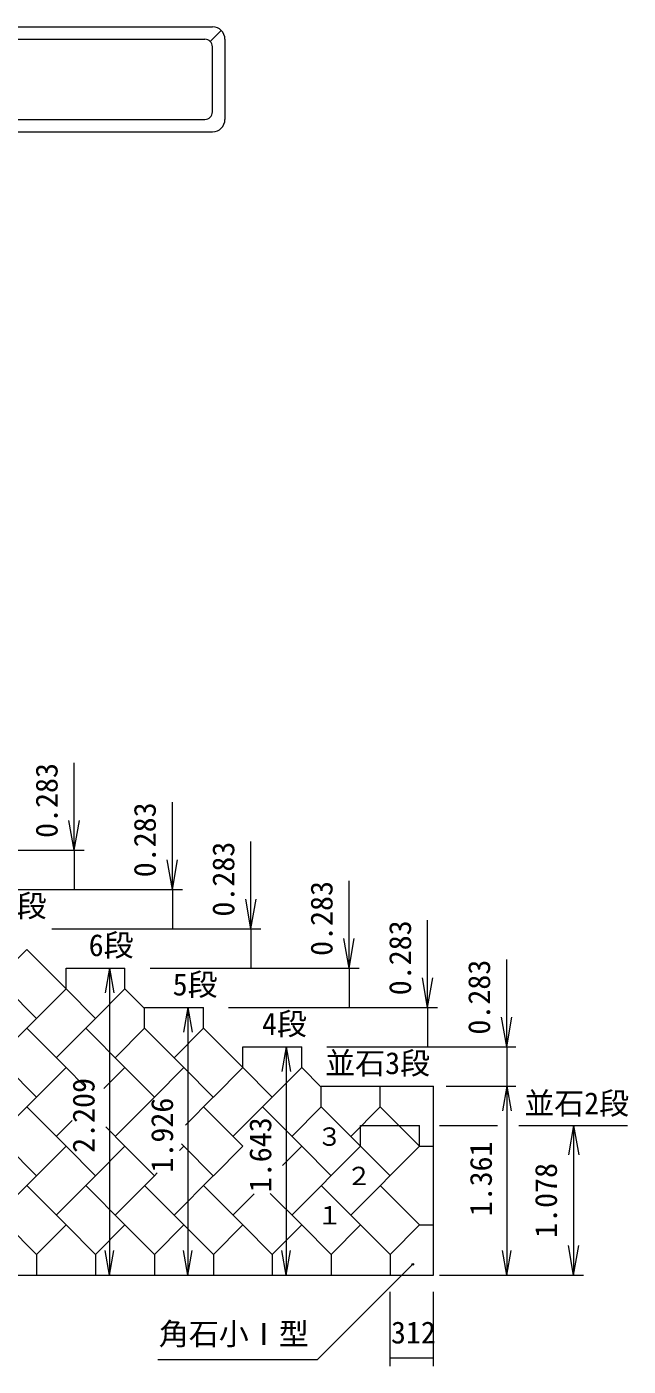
# Model space of a CAD drawing. Units: millimetres, scale not verified. Extents: x 5685 to 21727, y 2850 to 8063.
# Drawn here: x 12142 to 13345, y 5386 to 8063 of the extents above; entities that cross this region are included whole.
import ezdxf
from ezdxf.enums import TextEntityAlignment as Align

# ---------------------------------------------------------------- set-up
doc = ezdxf.new("R2010")
doc.units = ezdxf.units.MM
doc.header["$LTSCALE"] = 20
doc.layers.add('0_2', color=4, linetype='Continuous', lineweight=18)
doc.styles.add('ＭＳ ゴシック-5.0-0.0', font='')
doc.styles.get('ＭＳ ゴシック-5.0-0.0').set_extended_font_data('ＭＳ ゴシック-5.0-0.0')

msp = doc.modelspace()

# ---------------------------------------------------------------- linework, layer by layer
at = {"layer": '0_2'}
for p, q in [((10161.05, 8063.04), (12513.65, 8063.04)), ((10176.05, 8038.04), (12498.65, 8038.04)), ((12509.26, 8033.64), (12531.33, 8055.71)), ((12538.65, 8038.04), (12538.65, 7878.04)), ((12513.65, 7893.04), (12513.65, 8023.04)), ((10176.05, 7878.04), (12498.65, 7878.04)), ((10161.05, 7853.04), (12513.65, 7853.04)), ((12236.98, 6417.38), (12236.98, 6591.75)), ((12433.44, 6338.77), (12433.44, 6513.13)), ((12236.98, 6417.38), (12226.56, 6476.47)), ((12236.98, 6417.38), (12247.4, 6476.47)), ((12590.53, 6260.16), (12590.53, 6434.52)), ((11838.75, 6417.38), (12256.98, 6417.38)), ((12236.98, 6417.38), (12236.98, 6338.81)), ((12433.44, 6338.77), (12423.02, 6397.86)), ((12433.44, 6338.77), (12443.86, 6397.86)), ((12787, 6181.55), (12787, 6355.91)), ((12035.21, 6338.77), (12453.44, 6338.77)), ((12433.44, 6338.77), (12433.44, 6260.2)), ((12590.53, 6260.16), (12580.12, 6319.25)), ((12590.53, 6260.16), (12600.95, 6319.25)), ((12944.09, 6102.94), (12944.09, 6277.3)), ((12192.3, 6260.16), (12610.53, 6260.16)), ((12590.53, 6260.16), (12590.53, 6181.59)), ((12787, 6181.55), (12776.58, 6240.63)), ((12787, 6181.55), (12797.42, 6240.63)), ((12083.22, 6159.6), (12142.14, 6218.53)), ((12142.14, 6218.53), (12220.75, 6139.92)), ((13102.24, 6024.28), (13102.24, 6198.65)), ((12220.75, 6139.92), (12220.75, 6181.55)), ((12220.75, 6181.55), (12338.56, 6181.55)), ((12307.46, 6181.55), (12298.77, 6132.31)), ((12307.46, 6181.55), (12307.46, 5567.66)), ((12307.46, 6181.55), (12316.14, 6132.31)), ((12338.56, 6139.87), (12338.56, 6181.55)), ((12388.77, 6181.55), (12807, 6181.55)), ((12787, 6181.55), (12787, 6102.98)), ((12944.09, 6102.94), (12933.67, 6162.02)), ((12944.09, 6102.94), (12954.51, 6162.02)), ((12102.86, 6139.87), (12161.78, 6080.95)), ((12161.83, 6080.99), (12220.71, 6139.87)), ((12220.71, 6139.87), (12279.64, 6080.95)), ((12279.68, 6080.99), (12338.56, 6139.87)), ((12338.56, 6139.87), (12377.84, 6100.59)), ((12083.22, 6002.38), (12161.78, 6080.95)), ((12201.07, 6002.38), (12279.64, 6080.95)), ((12377.84, 6061.31), (12377.84, 6102.94)), ((12377.84, 6102.94), (12495.65, 6102.94)), ((12464.55, 6102.94), (12455.87, 6053.69)), ((12464.55, 6102.94), (12464.55, 5567.66)), ((12464.55, 6102.94), (12473.23, 6053.69)), ((12495.65, 6061.26), (12495.65, 6102.94)), ((12545.86, 6102.94), (12964.09, 6102.94)), ((12944.09, 6102.94), (12944.09, 6024.37)), ((13102.24, 6024.28), (13091.82, 6083.37)), ((13102.24, 6024.28), (13112.66, 6083.37)), ((12142.14, 6061.31), (12220.75, 5982.69)), ((12259.99, 6061.31), (12338.6, 5982.69)), ((12318.92, 6002.38), (12377.84, 6061.31)), ((12377.84, 6061.31), (12456.46, 5982.69)), ((12436.77, 6002.38), (12495.7, 6061.31)), ((12495.7, 6061.31), (12574.31, 5982.69)), ((12574.26, 5982.65), (12574.26, 6024.28)), ((12574.26, 6024.28), (12692.07, 6024.28)), ((12661.01, 6024.28), (12652.33, 5975.04)), ((12661.01, 6024.28), (12661.01, 5567.66)), ((12661.01, 6024.28), (12669.69, 5975.04)), ((12692.07, 5982.61), (12692.07, 6024.28)), ((12742.27, 6024.28), (13120.45, 6024.28)), ((13102.24, 6024.28), (13102.24, 5945.71)), ((12102.86, 5982.65), (12161.78, 5923.72)), ((12161.83, 5923.77), (12220.71, 5982.65)), ((12220.71, 5982.65), (12257.51, 5945.85)), ((12338.56, 5982.65), (12296.55, 5940.64)), ((12338.56, 5982.65), (12397.49, 5923.72)), ((12397.53, 5923.77), (12456.41, 5982.65)), ((12456.41, 5982.65), (12515.34, 5923.72)), ((12515.38, 5923.77), (12574.26, 5982.65)), ((12574.26, 5982.65), (12633.19, 5923.72)), ((12633.23, 5923.77), (12692.11, 5982.65)), ((12692.11, 5982.65), (12731.4, 5943.37)), ((12731.4, 5904.08), (12731.4, 5945.71)), ((12731.4, 5945.71), (12849.21, 5945.71)), ((12849.21, 5904.04), (12849.21, 5945.71)), ((12849.21, 5945.71), (12955.64, 5945.71)), ((12955.64, 5567.66), (12955.64, 5945.71)), ((12981.03, 5945.71), (13120.45, 5945.71)), ((13102.24, 5945.71), (13093.56, 5896.47)), ((13102.24, 5945.71), (13102.24, 5567.66)), ((13102.24, 5945.71), (13110.92, 5896.47)), ((12161.78, 5923.72), (12102.83, 5864.77)), ((12318.92, 5845.16), (12397.49, 5923.72)), ((12515.34, 5923.72), (12459.45, 5867.84)), ((12633.19, 5923.72), (12554.62, 5845.16)), ((12142.14, 5904.08), (12220.75, 5825.47)), ((12495.7, 5904.08), (12574.31, 5825.47)), ((12613.55, 5904.08), (12692.16, 5825.47)), ((12672.47, 5845.16), (12731.4, 5904.08)), ((12731.4, 5904.08), (12810.01, 5825.47)), ((12790.32, 5845.16), (12849.25, 5904.08)), ((12849.25, 5904.08), (12927.86, 5825.47)), ((12201.07, 5845.16), (12233.09, 5877.18)), ((12338.6, 5825.47), (12300.08, 5863.99)), ((12809.97, 5825.43), (12809.97, 5867.06)), ((12809.97, 5867.06), (12927.77, 5867.06)), ((12927.77, 5825.38), (12927.77, 5867.06)), ((12967.77, 5867.06), (13080.42, 5867.06)), ((12967.77, 5867.06), (13084.14, 5867.06)), ((13126.84, 5867.06), (13344.06, 5867.06)), ((13235.96, 5867.06), (13225.54, 5807.97)), ((13235.96, 5867.06), (13246.38, 5807.97)), ((13235.96, 5867.06), (13235.96, 5567.66)), ((12102.86, 5825.43), (12161.78, 5766.5)), ((12161.83, 5766.55), (12220.71, 5825.43)), ((12279.64, 5766.5), (12220.71, 5825.43)), ((12279.68, 5766.55), (12338.56, 5825.43)), ((12338.56, 5825.43), (12380.23, 5783.76)), ((12456.41, 5825.43), (12447.81, 5816.83)), ((12456.46, 5825.47), (12451.9, 5830.03)), ((12456.41, 5825.43), (12515.34, 5766.5)), ((12515.38, 5766.55), (12574.31, 5825.47)), ((12692.11, 5825.43), (12653.72, 5787.03)), ((12672.47, 5687.94), (12809.97, 5825.43)), ((12692.11, 5825.43), (12751.04, 5766.5)), ((12927.86, 5825.47), (12790.32, 5687.94)), ((12809.97, 5825.43), (12868.89, 5766.5)), ((12927.86, 5825.47), (12955.64, 5825.47)), ((12380.23, 5783.76), (12397.49, 5766.5)), ((12083.22, 5687.94), (12161.78, 5766.5)), ((12201.07, 5687.94), (12279.64, 5766.5)), ((12318.92, 5687.94), (12397.49, 5766.5)), ((12397.49, 5766.5), (12402.94, 5771.96)), ((12436.77, 5687.94), (12515.34, 5766.5)), ((12142.14, 5746.86), (12220.75, 5668.25)), ((12259.99, 5746.86), (12338.6, 5668.25)), ((12377.84, 5746.86), (12456.46, 5668.25)), ((12495.7, 5746.86), (12574.31, 5668.25)), ((12554.62, 5687.94), (12596.99, 5730.3)), ((12692.16, 5668.25), (12629.15, 5731.26)), ((12790.32, 5687.94), (12731.4, 5746.86)), ((12849.25, 5746.86), (12927.86, 5668.25)), ((12790.32, 5687.94), (12868.93, 5609.32)), ((12102.9, 5668.25), (12161.83, 5609.32)), ((12161.83, 5609.32), (12220.75, 5668.25)), ((12220.75, 5668.25), (12279.68, 5609.32)), ((12279.68, 5609.32), (12338.6, 5668.25)), ((12338.6, 5668.25), (12397.53, 5609.32)), ((12397.53, 5609.32), (12456.46, 5668.25)), ((12456.46, 5668.25), (12515.38, 5609.32)), ((12515.38, 5609.32), (12574.31, 5668.25)), ((12574.31, 5668.25), (12633.23, 5609.32)), ((12633.23, 5609.32), (12692.16, 5668.25)), ((12692.16, 5668.25), (12751.08, 5609.32)), ((12751.08, 5609.32), (12810.01, 5668.25)), ((12868.93, 5609.32), (12927.86, 5668.25)), ((12927.86, 5668.25), (12955.64, 5668.25)), ((13235.96, 5567.66), (13225.54, 5626.75)), ((13235.96, 5567.66), (13246.38, 5626.75)), ((12161.83, 5609.32), (12161.83, 5567.66)), ((12279.68, 5609.32), (12279.68, 5567.66)), ((12307.46, 5567.66), (12298.77, 5616.9)), ((12307.46, 5567.66), (12316.14, 5616.9)), ((12397.53, 5609.32), (12397.53, 5567.66)), ((12464.55, 5567.66), (12455.87, 5616.9)), ((12464.55, 5567.66), (12473.23, 5616.9)), ((12515.38, 5609.32), (12515.38, 5567.66)), ((12633.23, 5609.32), (12633.23, 5567.66)), ((12661.01, 5567.66), (12652.33, 5616.9)), ((12661.01, 5567.66), (12669.69, 5616.9)), ((12751.08, 5609.32), (12751.08, 5567.66)), ((12868.93, 5609.32), (12868.93, 5567.66)), ((13102.24, 5567.66), (13093.56, 5616.9)), ((13102.24, 5567.66), (13110.92, 5616.9)), ((12914.28, 5589.51), (12723.21, 5398.44)), ((12043.98, 5567.66), (12161.83, 5567.66)), ((12161.83, 5567.66), (12279.68, 5567.66)), ((12279.68, 5567.66), (12397.53, 5567.66)), ((12397.53, 5567.66), (12515.38, 5567.66)), ((12515.38, 5567.66), (12633.23, 5567.66)), ((12633.23, 5567.66), (12751.08, 5567.66)), ((12751.08, 5567.66), (12868.93, 5567.66)), ((12868.93, 5567.66), (12955.64, 5567.66)), ((12967.77, 5567.66), (13255.96, 5567.66)), ((12868.93, 5385.76), (12868.93, 5534.32)), ((12955.64, 5385.76), (12955.64, 5534.32)), ((12723.21, 5398.44), (12404.37, 5398.44)), ((12868.93, 5402.42), (12955.64, 5402.42))]:
    msp.add_line(p, q, dxfattribs=at)
msp.add_circle((12914.28, 5589.51), 1.67, dxfattribs=at)
for centre, radius, start, end in [((12513.65, 8038.04), 25, 0, 90), ((12498.65, 8023.04), 15, 0, 90), ((12498.65, 7893.04), 15, 270, 0), ((12513.65, 7878.04), 25, 270, 0)]:
    msp.add_arc(centre, radius, start, end, dxfattribs=at)

# ---------------------------------------------------------------- texts
at = {"layer": '0_2', "color": 7, "style": 'ＭＳ ゴシック-5.0-0.0'}
for s, p in [('0.283', (12216.98, 6441.75)), ('0.283', (12413.44, 6363.13)), ('0.283', (12570.53, 6284.52)), ('0.283', (12767, 6205.91)), ('0.283', (12924.09, 6127.3)), ('0.283', (13082.24, 6048.65)), ('2.209', (12290.89, 5812.22)), ('1.926', (12447.98, 5772.91)), ('1.643', (12644.45, 5733.58)), ('1.361', (13085.72, 5685.33)), ('1.078', (13215.96, 5642.36))]:
    msp.add_text(s, height=43.99, rotation=90, dxfattribs=at).set_placement(p, align=Align.BOTTOM_LEFT)
for s, height, p in [('7段', 43.99, (12091.96, 6270.8)), ('6段', 43.99, (12266.01, 6192.19)), ('5段', 43.99, (12433.97, 6113.58)), ('4段', 43.99, (12612.65, 6034.92)), ('並石3段', 43.99, (12739.07, 5956.36)), ('並石2段', 43.99, (13137.3, 5876.07)), ('３', 36.66, (12722.79, 5815.36)), ('２', 36.66, (12781.7, 5736.72)), ('１', 36.66, (12722.79, 5658.13)), ('角石小Ⅰ型', 43.99, (12406.27, 5415.22)), ('312', 43.99, (12870.68, 5418.03))]:
    msp.add_text(s, height=height, dxfattribs=at).set_placement(p, align=Align.BOTTOM_LEFT)

doc.saveas('drawing.dxf')
